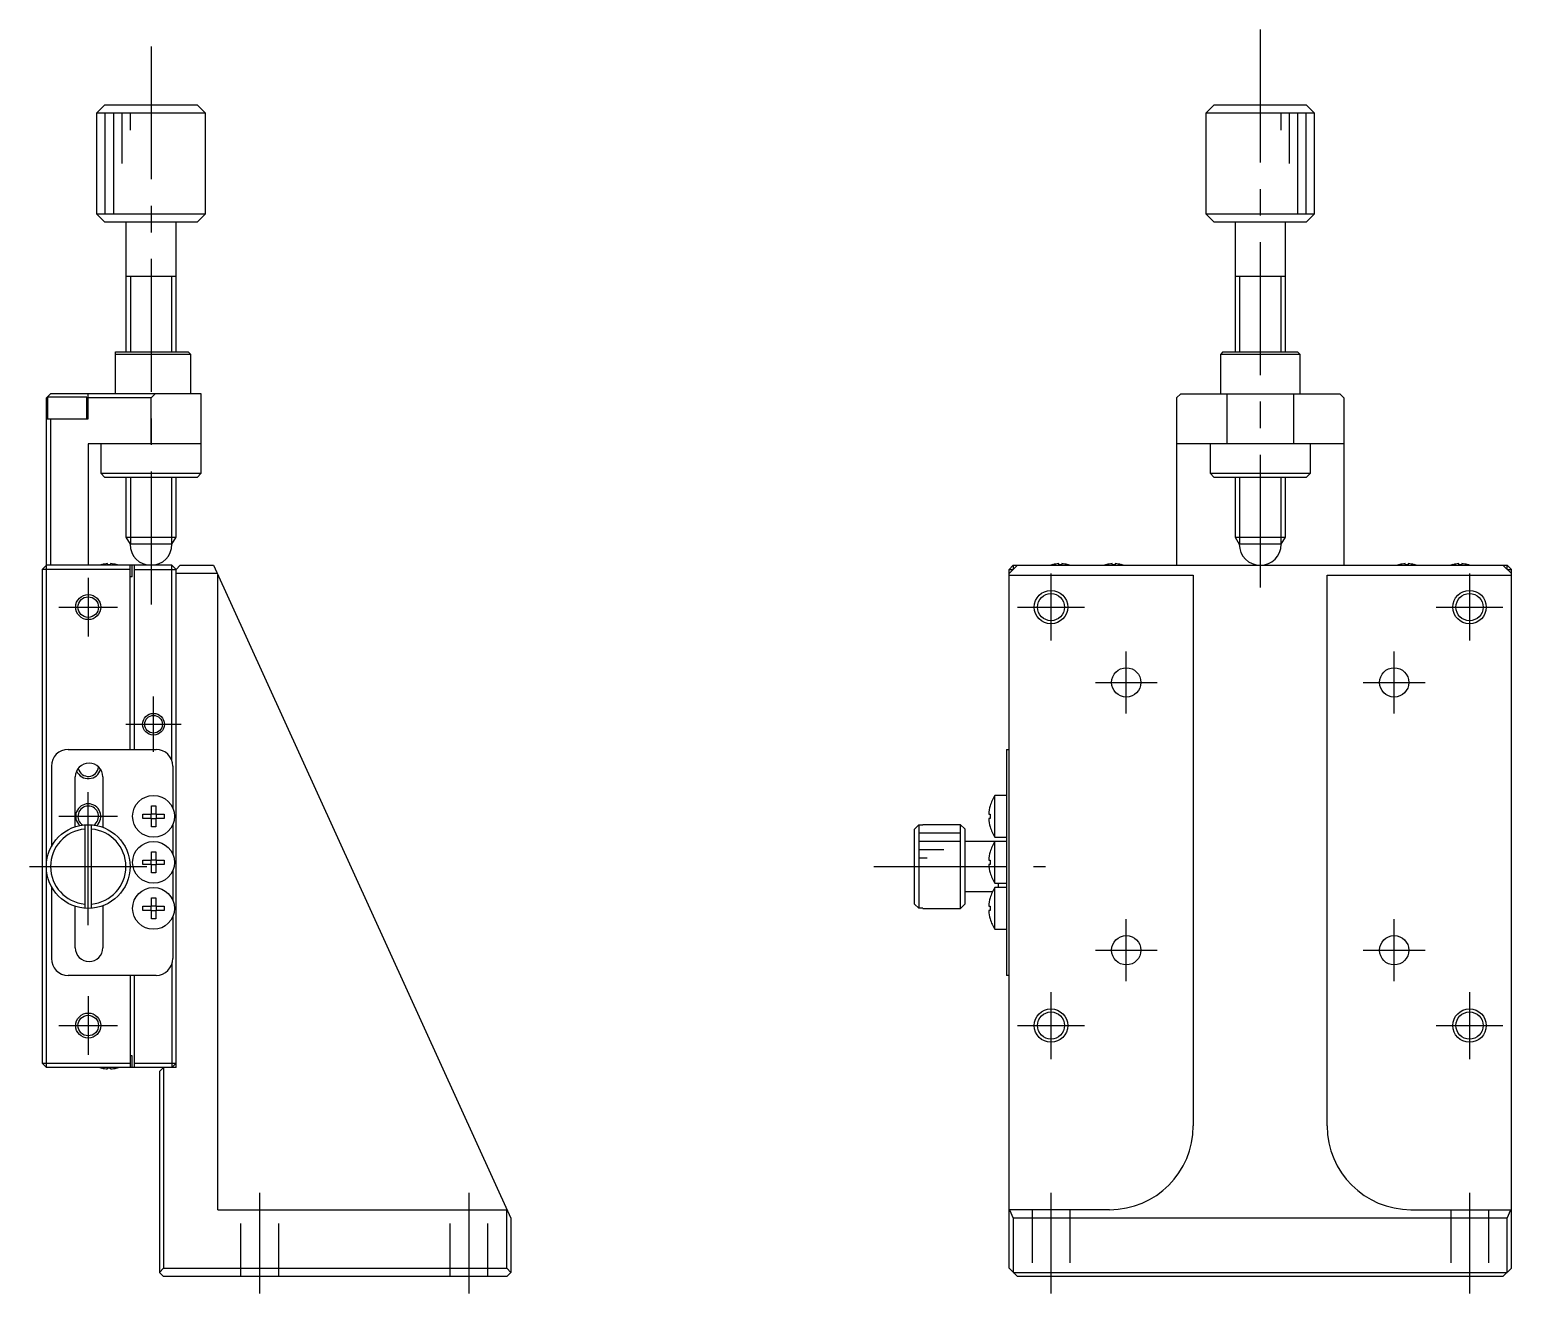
# Model space of a CAD drawing. Extents: x 0 to 390, y -8 to 351.
# Drawn here: x 213.2 to 390.2, y 119.7 to 270.7 of the extents above; entities that cross this region are included whole.
import ezdxf

# ---------------------------------------------------------------- set-up
doc = ezdxf.new("R2010")
doc.units = 0
doc.header["$LTSCALE"] = 0.5
doc.linetypes.add('CENTER', pattern=[50.8, 31.75, -6.35, 6.35, -6.35])
doc.linetypes.add('DASHED', pattern=[19.05, 12.7, -6.35])
for name, color, linetype in [('MSM_CENTER', 1, 'CENTER'), ('MSM_CONTINUOUS', 7, 'CONTINUOUS'), ('MSM_DASHED', 4, 'DASHED'), ('MSM_NARROW', 5, 'CONTINUOUS')]:
    doc.layers.add(name, color=color, linetype=linetype)

msp = doc.modelspace()

# ---------------------------------------------------------------- linework, layer by layer
at = {"layer": 'MSM_CENTER'}
for p, q in [((360.192402, 270.667013), (360.192402, 201.917013)), ((227.681856, 268.667013), (227.681856, 200.917013)), ((335.192402, 205.667013), (335.192402, 197.667013)), ((385.192402, 205.667013), (385.192402, 197.667013)), ((220.181856, 205.167013), (220.181856, 198.167013)), ((216.681856, 201.667013), (223.681856, 201.667013)), ((331.192402, 201.667013), (339.192402, 201.667013)), ((381.192402, 201.667013), (389.192402, 201.667013)), ((344.192402, 188.967013), (344.192402, 196.367013)), ((376.192402, 188.967013), (376.192402, 196.367013)), ((340.492402, 192.667013), (347.892402, 192.667013)), ((372.492402, 192.667013), (379.892402, 192.667013)), ((227.981856, 184.367013), (227.981856, 190.967013)), ((224.681856, 187.667013), (231.281856, 187.667013)), ((220.181856, 163.667013), (220.181856, 180.167013)), ((216.681856, 176.667013), (223.681856, 176.667013)), ((213.181856, 170.667013), (227.181856, 170.667013)), ((314.042402, 170.667013), (334.542402, 170.667013)), ((344.192402, 156.967013), (344.192402, 164.367013)), ((376.192402, 156.967013), (376.192402, 164.367013)), ((340.492402, 160.667013), (347.892402, 160.667013)), ((372.492402, 160.667013), (379.892402, 160.667013)), ((220.181856, 155.167013), (220.181856, 148.167013)), ((335.192402, 155.667013), (335.192402, 147.667013)), ((385.192402, 155.667013), (385.192402, 147.667013)), ((216.681856, 151.667013), (223.681856, 151.667013)), ((331.192402, 151.667013), (339.192402, 151.667013)), ((381.192402, 151.667013), (389.192402, 151.667013)), ((240.681856, 119.667013), (240.681856, 131.667013)), ((265.681856, 119.667013), (265.681856, 131.667013)), ((335.192402, 131.667013), (335.192402, 119.667013)), ((385.192402, 131.667013), (385.192402, 119.667013))]:
    msp.add_line(p, q, dxfattribs=at)
at = {"layer": 'MSM_CONTINUOUS'}
for p, q in [((222.181856, 261.667013), (221.181856, 260.667013)), ((221.181856, 260.667013), (221.181856, 248.667013)), ((234.181856, 260.667013), (221.181856, 260.667013)), ((222.181856, 261.667013), (233.181856, 261.667013)), ((234.181856, 260.667013), (233.181856, 261.667013)), ((234.181856, 248.667013), (234.181856, 260.667013)), ((354.692402, 261.667013), (353.692402, 260.667013)), ((353.692402, 260.667013), (353.692402, 248.667013)), ((366.692402, 260.667013), (353.692402, 260.667013)), ((354.692402, 261.667013), (365.692402, 261.667013)), ((366.692402, 260.667013), (365.692402, 261.667013)), ((366.692402, 248.667013), (366.692402, 260.667013)), ((221.181856, 248.667013), (234.181856, 248.667013)), ((221.181856, 248.667013), (222.181856, 247.667013)), ((233.181856, 247.667013), (234.181856, 248.667013)), ((353.692402, 248.667013), (366.692402, 248.667013)), ((353.692402, 248.667013), (354.692402, 247.667013)), ((365.692402, 247.667013), (366.692402, 248.667013)), ((233.181856, 247.667013), (222.181856, 247.667013)), ((224.681856, 247.667013), (224.681856, 232.167013)), ((230.681856, 232.167013), (230.681856, 247.667013)), ((365.692402, 247.667013), (354.692402, 247.667013)), ((357.192402, 247.667013), (357.192402, 232.167032)), ((363.192402, 232.167032), (363.192402, 247.667013)), ((230.681861, 241.167013), (224.681851, 241.167013)), ((363.192407, 241.167013), (357.192397, 241.167013)), ((223.431856, 232.167013), (232.131856, 232.167013)), ((223.431856, 227.167013), (223.431856, 232.167013)), ((232.431856, 231.867013), (232.131856, 232.167013)), ((355.742402, 232.167013), (355.442402, 231.867013)), ((355.742402, 232.167013), (364.642402, 232.167013)), ((364.942402, 231.867013), (364.642402, 232.167013)), ((232.431856, 231.867013), (223.431856, 231.867013)), ((232.431856, 227.167013), (232.431856, 231.867013)), ((364.942402, 231.867013), (355.442402, 231.867013)), ((355.442402, 231.867013), (355.442402, 227.167013)), ((364.942402, 227.167013), (364.942402, 231.867013)), ((215.681856, 227.167013), (215.181856, 226.667013)), ((215.181856, 146.667013), (215.181856, 226.667013)), ((215.331856, 226.767013), (215.331856, 224.167013)), ((220.031856, 226.767013), (215.331856, 226.767013)), ((233.681856, 227.167013), (215.681856, 227.167013)), ((220.031856, 224.167013), (220.031856, 226.767013)), ((220.181856, 224.167013), (220.181856, 227.167013)), ((227.681856, 226.667013), (220.181856, 226.667013)), ((227.681854, 221.167013), (227.681856, 226.667013)), ((228.181856, 227.167013), (227.681856, 226.667013)), ((233.681856, 217.667013), (233.681856, 227.167013)), ((350.192402, 226.667013), (350.692402, 227.167013)), ((350.192402, 226.667013), (350.192402, 206.667013)), ((350.692402, 227.167013), (369.692402, 227.167013)), ((356.192402, 227.167013), (356.192402, 221.167013)), ((364.192402, 221.167013), (364.192402, 227.167013)), ((370.192402, 226.667013), (369.692402, 227.167013)), ((370.192402, 226.667013), (370.192402, 206.667013)), ((215.181856, 224.167013), (220.181856, 224.167013)), ((215.681856, 224.167013), (215.681856, 206.667013)), ((220.181856, 221.167013), (220.181856, 206.667013)), ((233.681856, 221.167013), (220.181856, 221.167013)), ((221.681856, 221.167013), (221.681856, 217.667013)), ((370.192402, 221.167013), (350.1924, 221.167013)), ((354.192402, 221.167013), (354.192402, 217.667013)), ((366.192402, 217.667013), (366.192402, 221.167013)), ((221.681856, 217.667013), (222.181856, 217.167013)), ((221.681856, 217.667013), (233.681856, 217.667013)), ((233.181856, 217.167013), (222.181856, 217.167013)), ((224.681856, 217.167013), (224.681856, 210.033038)), ((230.681856, 210.033038), (230.681856, 217.167013)), ((233.181856, 217.167013), (233.681856, 217.667013)), ((354.192402, 217.667013), (366.192402, 217.667013)), ((354.192402, 217.667013), (354.692402, 217.167013)), ((365.692402, 217.167013), (354.692402, 217.167013)), ((357.192402, 217.166993), (357.192402, 210.033038)), ((363.192402, 210.033038), (363.192402, 217.166993)), ((365.692402, 217.167013), (366.192402, 217.667013)), ((224.681856, 210.033038), (230.681856, 210.033038)), ((224.681856, 210.033038), (225.181856, 209.167013)), ((230.181856, 209.167013), (225.181856, 209.167013)), ((230.181856, 209.167013), (230.681856, 210.033038)), ((357.192402, 210.033038), (363.192402, 210.033038)), ((357.192402, 210.033038), (357.692402, 209.167013)), ((362.692402, 209.167013), (357.692402, 209.167013)), ((362.692402, 209.167013), (363.192402, 210.033038)), ((214.681856, 206.167013), (215.181856, 206.667013)), ((214.681856, 206.167013), (214.681856, 147.167013)), ((225.181856, 206.167013), (214.681856, 206.167013)), ((230.181856, 206.667013), (215.181856, 206.667013)), ((221.795494, 206.736534), (221.79324, 206.741157)), ((222.501856, 206.736534), (222.501856, 206.856872)), ((222.861856, 206.736534), (222.501856, 206.736534)), ((222.861856, 206.856872), (222.861856, 206.736534)), ((223.570472, 206.741157), (223.568217, 206.736534)), ((225.181856, 184.667013), (225.181856, 206.667013)), ((225.431856, 205.267013), (225.431856, 206.667013)), ((225.681856, 206.667013), (225.681856, 184.667013)), ((225.681856, 206.167013), (230.681856, 206.167013)), ((230.181856, 206.667013), (230.681856, 206.167013)), ((230.181856, 183.291513), (230.181856, 206.667013)), ((230.681856, 206.167013), (231.181856, 206.667013)), ((230.681856, 146.667013), (230.681856, 206.167013)), ((235.590934, 205.667013), (230.681856, 205.667013)), ((231.181856, 206.667013), (235.135208, 206.667013)), ((235.135208, 206.667013), (270.681856, 128.667013)), ((235.681856, 129.667013), (235.681856, 205.467503)), ((331.192402, 206.667013), (330.192402, 205.667013)), ((330.692402, 206.667013), (330.192402, 206.167013)), ((330.192402, 206.167013), (330.692402, 206.167013)), ((330.192402, 122.667013), (330.192402, 206.167013)), ((330.192402, 205.467503), (352.192402, 205.467503)), ((330.692402, 206.667013), (330.692402, 206.167013)), ((330.692402, 206.667013), (389.692402, 206.667013)), ((335.40604, 206.736534), (335.403786, 206.741157)), ((336.112402, 206.736534), (336.112402, 206.856872)), ((336.472402, 206.736534), (336.112402, 206.736534)), ((336.472402, 206.856872), (336.472402, 206.736534)), ((337.181018, 206.741157), (337.178763, 206.736534)), ((341.80604, 206.736534), (341.803786, 206.741157)), ((342.512402, 206.736534), (342.512402, 206.856872)), ((342.872402, 206.736534), (342.512402, 206.736534)), ((342.872402, 206.856872), (342.872402, 206.736534)), ((343.581018, 206.741157), (343.578763, 206.736534)), ((352.192402, 205.467503), (352.192402, 139.667013)), ((368.192402, 205.467503), (390.192402, 205.467503)), ((368.192402, 139.667013), (368.192402, 205.467503)), ((376.80604, 206.736534), (376.803786, 206.741157)), ((377.512402, 206.736534), (377.512402, 206.856872)), ((377.872402, 206.736534), (377.512402, 206.736534)), ((377.872402, 206.856872), (377.872402, 206.736534)), ((378.581018, 206.741157), (378.578763, 206.736534)), ((383.20604, 206.736534), (383.203786, 206.741157)), ((383.912402, 206.736534), (383.912402, 206.856872)), ((384.272402, 206.736534), (383.912402, 206.736534)), ((384.272402, 206.856872), (384.272402, 206.736534)), ((384.981018, 206.741157), (384.978763, 206.736534)), ((390.192402, 205.667013), (389.192402, 206.667013)), ((389.692402, 206.167013), (389.692402, 206.667013)), ((390.192402, 206.167013), (389.692402, 206.667013)), ((389.692402, 206.167013), (390.192402, 206.167013)), ((390.192402, 122.667013), (390.192402, 206.167013)), ((225.431856, 205.267013), (225.181856, 205.267013)), ((217.781856, 184.667013), (228.281856, 184.667013)), ((329.8924, 184.667013), (329.8924, 157.667013)), ((329.892402, 184.667013), (330.192402, 184.667013)), ((215.781856, 182.667013), (215.781856, 173.041881)), ((230.281856, 182.667013), (230.281856, 177.646809)), ((218.631856, 175.420696), (218.631856, 181.367013)), ((221.931856, 181.367013), (221.931856, 175.350761)), ((329.892402, 179.167013), (328.500744, 179.167013)), ((328.500744, 174.167013), (328.500744, 179.167013)), ((227.721856, 177.925602), (228.241856, 177.925602)), ((227.721856, 176.927013), (227.721856, 177.925602)), ((228.241856, 177.925602), (228.241856, 176.927013)), ((327.922966, 177.928946), (327.929821, 177.925602)), ((219.781856, 175.650987), (219.781856, 165.683038)), ((220.581856, 165.683038), (220.581856, 175.650987)), ((226.723266, 176.927013), (227.721856, 176.927013)), ((226.723266, 176.407013), (226.723266, 176.927013)), ((227.721856, 176.407013), (226.723266, 176.407013)), ((227.680481, 176.407013), (227.680481, 176.927013)), ((227.721856, 176.968388), (228.241856, 176.968388)), ((227.721856, 175.408423), (227.721856, 176.407013)), ((228.241856, 176.365638), (227.721856, 176.365638)), ((228.241856, 175.408423), (227.721856, 175.408423)), ((228.241856, 176.927013), (229.240445, 176.927013)), ((228.241856, 176.407013), (228.241856, 175.408423)), ((229.240445, 176.407013), (228.241856, 176.407013)), ((228.283231, 176.927013), (228.283231, 176.407013)), ((229.240445, 176.927013), (229.240445, 176.407013)), ((230.281856, 175.687217), (230.281856, 172.146809)), ((318.892402, 175.1492), (319.392402, 175.650987)), ((319.392402, 175.650987), (319.392402, 165.683038)), ((319.392402, 175.650987), (319.892402, 175.650987)), ((324.392402, 175.667013), (319.892402, 175.667013)), ((319.892402, 175.650987), (319.892402, 175.667013)), ((324.392402, 165.667013), (324.392402, 175.667013)), ((324.892402, 175.167013), (324.392402, 175.667013)), ((327.757449, 176.927013), (327.929821, 176.927013)), ((327.929821, 176.407013), (327.757449, 176.407013)), ((327.929821, 175.408423), (327.922966, 175.40508)), ((327.929821, 176.927013), (327.929821, 176.407013)), ((318.892402, 166.184826), (318.892402, 175.1492)), ((324.892402, 175.167013), (324.892402, 166.167013)), ((329.892402, 173.667013), (324.892402, 173.667013)), ((328.500744, 174.167013), (329.892402, 174.167013)), ((328.500744, 168.667013), (328.500744, 173.667013)), ((227.721856, 172.425602), (228.241856, 172.425602)), ((227.721856, 171.427013), (227.721856, 172.425602)), ((228.241856, 172.425602), (228.241856, 171.427013)), ((327.922966, 172.428946), (327.929821, 172.425602)), ((226.723266, 171.427013), (227.721856, 171.427013)), ((226.723266, 170.907013), (226.723266, 171.427013)), ((227.721856, 170.907013), (226.723266, 170.907013)), ((227.680481, 170.907013), (227.680481, 171.427013)), ((227.721856, 171.468388), (228.241856, 171.468388)), ((227.721856, 169.908423), (227.721856, 170.907013)), ((228.241856, 170.865638), (227.721856, 170.865638)), ((228.241856, 171.427013), (229.240445, 171.427013)), ((228.241856, 170.907013), (228.241856, 169.908423)), ((229.240445, 170.907013), (228.241856, 170.907013)), ((228.283231, 171.427013), (228.283231, 170.907013)), ((229.240445, 171.427013), (229.240445, 170.907013)), ((230.281856, 170.187217), (230.281856, 166.646809)), ((327.757449, 171.427013), (327.929821, 171.427013)), ((327.929821, 170.907013), (327.757449, 170.907013)), ((327.929821, 171.427013), (327.929821, 170.907013)), ((215.781856, 168.292144), (215.781856, 159.667013)), ((228.241856, 169.908423), (227.721856, 169.908423)), ((327.929821, 169.908423), (327.922966, 169.90508)), ((328.500744, 168.667013), (329.892402, 168.667013)), ((329.892402, 168.167013), (328.500744, 168.167013)), ((328.500744, 163.167013), (328.500744, 168.167013)), ((328.892402, 168.667013), (328.892402, 168.167013)), ((227.721856, 166.925602), (228.241856, 166.925602)), ((227.721856, 165.927013), (227.721856, 166.925602)), ((228.241856, 166.925602), (228.241856, 165.927013)), ((324.892402, 167.667013), (328.211273, 167.667013)), ((327.922966, 166.928946), (327.929821, 166.925602)), ((218.631856, 160.967013), (218.631856, 165.91333)), ((221.931856, 165.983264), (221.931856, 160.967013)), ((226.723266, 165.927013), (227.721856, 165.927013)), ((226.723266, 165.407013), (226.723266, 165.927013)), ((227.721856, 165.407013), (226.723266, 165.407013)), ((227.680481, 165.407013), (227.680481, 165.927013)), ((227.721856, 165.968388), (228.241856, 165.968388)), ((227.721856, 164.408423), (227.721856, 165.407013)), ((228.241856, 165.365638), (227.721856, 165.365638)), ((228.241856, 165.927013), (229.240445, 165.927013)), ((228.241856, 165.407013), (228.241856, 164.408423)), ((229.240445, 165.407013), (228.241856, 165.407013)), ((228.283231, 165.927013), (228.283231, 165.407013)), ((229.240445, 165.927013), (229.240445, 165.407013)), ((230.281856, 164.687217), (230.281856, 159.667013)), ((319.392402, 165.683038), (318.892402, 166.184826)), ((319.892402, 165.683038), (319.392402, 165.683038)), ((319.892402, 165.667013), (319.892402, 165.683038)), ((319.892402, 165.667013), (324.392402, 165.667013)), ((324.392402, 165.667013), (324.892402, 166.167013)), ((327.757449, 165.927013), (327.929821, 165.927013)), ((327.929821, 165.407013), (327.757449, 165.407013)), ((327.929821, 165.927013), (327.929821, 165.407013)), ((228.241856, 164.408423), (227.721856, 164.408423)), ((327.929821, 164.408423), (327.922966, 164.40508)), ((328.500744, 163.167013), (329.892402, 163.167013)), ((228.281856, 157.667013), (217.781856, 157.667013)), ((225.181856, 157.667013), (225.181856, 146.667013)), ((225.681856, 157.667013), (225.681856, 146.667013)), ((230.181856, 159.042513), (230.181856, 146.667013)), ((330.192402, 157.667013), (329.892402, 157.667013)), ((215.181856, 146.667013), (214.681856, 147.167013)), ((214.681856, 147.167013), (225.181856, 147.167013)), ((225.431856, 148.067013), (225.181856, 148.067013)), ((225.431856, 146.667013), (225.431856, 148.067013)), ((225.681856, 147.167013), (230.681856, 147.167013)), ((230.181856, 146.667013), (230.681856, 147.167013)), ((230.681856, 146.667013), (215.181856, 146.667013)), ((221.79324, 146.592869), (221.795494, 146.597491)), ((222.501856, 146.597491), (222.861856, 146.597491)), ((222.501856, 146.477154), (222.501856, 146.597491)), ((222.861856, 146.477154), (222.861856, 146.597491)), ((223.568217, 146.597491), (223.570472, 146.592869)), ((228.681856, 146.167013), (229.181856, 146.667013)), ((228.681856, 146.167013), (228.681856, 122.167013)), ((229.181856, 146.667013), (229.181856, 122.667013)), ((235.681856, 129.667013), (270.226129, 129.667013)), ((270.181856, 122.667013), (270.181856, 129.667013)), ((342.192402, 129.667013), (330.192402, 129.667013)), ((330.236676, 129.667013), (330.692402, 128.667013)), ((378.192402, 129.667013), (390.192402, 129.667013)), ((389.692402, 128.667013), (390.148128, 129.667013)), ((270.681856, 128.667013), (270.681856, 122.167013)), ((330.692402, 128.667013), (330.692402, 122.167013)), ((389.692402, 128.667013), (330.692402, 128.667013)), ((389.692402, 122.167013), (389.692402, 128.667013)), ((229.181856, 122.667013), (228.681856, 122.167013)), ((229.181856, 121.667013), (228.681856, 122.167013)), ((229.181856, 122.667013), (270.181856, 122.667013)), ((270.681856, 122.167013), (270.181856, 122.667013)), ((270.181856, 121.667013), (270.681856, 122.167013)), ((331.192402, 121.667013), (330.192402, 122.667013)), ((330.692402, 122.167013), (389.692402, 122.167013)), ((390.192402, 122.667013), (389.192402, 121.667013)), ((270.181856, 121.667013), (229.181856, 121.667013)), ((389.192402, 121.667013), (331.192402, 121.667013))]:
    msp.add_line(p, q, dxfattribs=at)
for centre, radius in [((220.181856, 201.667013), 1.2295), ((335.192402, 201.667013), 1.621), ((385.192402, 201.667013), 1.621), ((344.192402, 192.667013), 1.75), ((376.192402, 192.667013), 1.75), ((227.981856, 187.667013), 1.0565), ((227.981856, 176.667013), 2.5), ((220.181856, 170.667013), 5), ((227.981856, 171.167013), 2.5), ((227.981856, 165.667013), 2.5), ((344.192402, 160.667013), 1.75), ((376.192402, 160.667013), 1.75), ((220.181856, 151.667013), 1.2295), ((335.192402, 151.667013), 1.621), ((385.192402, 151.667013), 1.621)]:
    msp.add_circle(centre, radius, dxfattribs=at)
for centre, radius, start, end in [((227.681856, 209.167013), 2.5, 180, 0), ((360.192402, 209.167013), 2.5, 180, 0), ((222.681856, 203.667013), 3.2, 106.122533, 110.364135), ((222.681856, 203.667013), 3.194933, 93.229709, 106.106712), ((222.681856, 203.667013), 3.194933, 73.893288, 86.770291), ((222.681856, 203.667013), 3.2, 69.635865, 73.877467), ((336.292402, 203.667013), 3.2, 106.122533, 110.364135), ((336.292402, 203.667013), 3.194933, 93.229709, 106.106712), ((336.292402, 203.667013), 3.194933, 73.893288, 86.770291), ((336.292402, 203.667013), 3.2, 69.635865, 73.877467), ((342.692402, 203.667013), 3.2, 106.122533, 110.364135), ((342.692402, 203.667013), 3.194933, 93.229709, 106.106712), ((342.692402, 203.667013), 3.194933, 73.893288, 86.770291), ((342.692402, 203.667013), 3.2, 69.635865, 73.877467), ((377.692402, 203.667013), 3.2, 106.122533, 110.364135), ((377.692402, 203.667013), 3.194933, 93.229709, 106.106712), ((377.692402, 203.667013), 3.194933, 73.893288, 86.770291), ((377.692402, 203.667013), 3.2, 69.635865, 73.877467), ((384.092402, 203.667013), 3.2, 106.122533, 110.364135), ((384.092402, 203.667013), 3.194933, 93.229709, 106.106712), ((384.092402, 203.667013), 3.194933, 73.893288, 86.770291), ((384.092402, 203.667013), 3.2, 69.635865, 73.877467), ((217.781856, 182.667013), 2, 90, 180), ((228.281856, 182.667013), 2, 0, 90), ((220.281856, 181.367013), 1.65, 0, 180), ((220.181856, 182.667013), 1.2295, 193.17475759, 355.62265312), ((332.242402, 176.667013), 4.5, 146.251011, 163.714157), ((220.181856, 176.667013), 1.2295, 302.003161, 237.996839), ((332.242402, 176.667013), 4.492483, 163.73057, 176.682184), ((332.242402, 176.667013), 4.492483, 183.317816, 196.26943), ((332.242402, 176.667013), 4.5, 196.285843, 213.748989), ((220.181856, 170.667013), 4.5, 95.099689, 264.900311), ((220.181856, 170.667013), 4.5, 275.099689, 84.900311), ((332.242402, 171.167013), 4.5, 146.251011, 163.714157), ((332.242402, 171.167013), 4.492483, 163.73057, 176.682184), ((332.242402, 171.167013), 4.492483, 183.317816, 196.26943), ((332.242402, 171.167013), 4.5, 196.285843, 213.748989), ((332.242402, 165.667013), 4.5, 146.251011, 163.714157), ((332.242402, 165.667013), 4.492483, 163.73057, 176.682184), ((332.242402, 165.667013), 4.492483, 183.317816, 196.26943), ((332.242402, 165.667013), 4.5, 196.285843, 213.748989), ((217.781856, 159.667013), 2, 180, 270), ((220.281856, 160.967013), 1.65, 180, 0), ((228.281856, 159.667013), 2, 270, 0), ((222.681856, 149.667013), 3.2, 249.635865, 253.877467), ((222.681856, 149.667013), 3.194933, 253.893288, 266.770291), ((222.681856, 149.667013), 3.194933, 273.229709, 286.106712), ((222.681856, 149.667013), 3.2, 286.122533, 290.364135), ((342.192402, 139.667013), 10, 270, 0), ((378.192402, 139.667013), 10, 180, 270)]:
    msp.add_arc(centre, radius, start, end, dxfattribs=at)
at = {"layer": 'MSM_DASHED'}
for p, q in [((238.431856, 121.667013), (238.431856, 129.667013)), ((242.931856, 121.667013), (242.931856, 129.667013)), ((263.431856, 121.667013), (263.431856, 129.667013)), ((267.931856, 121.667013), (267.931856, 129.667013)), ((332.942402, 129.667013), (332.942402, 121.667013)), ((337.442402, 129.667013), (337.442402, 121.667013)), ((382.942402, 129.667013), (382.942402, 121.667013)), ((387.442402, 129.667013), (387.442402, 121.667013))]:
    msp.add_line(p, q, dxfattribs=at)
at = {"layer": 'MSM_NARROW'}
for p, q in [((222.181856, 260.667013), (222.181856, 248.667013)), ((223.181856, 260.667013), (223.181856, 248.667013)), ((224.181856, 260.667013), (224.181856, 254.667013)), ((225.181856, 260.667013), (225.181856, 258.667013)), ((362.692402, 258.667013), (362.692402, 260.667013)), ((363.692402, 254.667013), (363.692402, 260.667013)), ((364.692402, 248.667013), (364.692402, 260.667013)), ((365.692402, 248.667013), (365.692402, 260.667013)), ((225.223356, 241.167013), (225.223356, 232.167013)), ((230.140356, 241.167013), (230.140356, 232.167013)), ((357.733902, 241.167013), (357.733902, 232.167013)), ((362.650902, 241.167013), (362.650902, 232.167013)), ((225.223356, 217.167013), (225.223356, 209.167013)), ((230.140356, 217.167013), (230.140356, 209.167013)), ((357.733902, 217.167013), (357.733902, 209.167013)), ((362.650902, 217.167013), (362.650902, 209.167013)), ((324.392402, 174.667013), (319.392402, 174.667013)), ((324.392402, 173.667013), (319.392402, 173.667013)), ((322.392402, 172.667013), (319.392402, 172.667013)), ((320.392402, 171.667013), (319.392402, 171.667013))]:
    msp.add_line(p, q, dxfattribs=at)
for centre, radius in [((335.192402, 201.667013), 2), ((385.192402, 201.667013), 2), ((220.181856, 201.667013), 1.5), ((227.981856, 187.667013), 1.3), ((220.181856, 151.667013), 1.5), ((335.192402, 151.667013), 2), ((385.192402, 151.667013), 2)]:
    msp.add_circle(centre, radius, dxfattribs=at)
for centre, start, end in [((220.181856, 182.667013), 202.6880876, 346.10932311), ((220.181856, 176.667013), 312.59881289, 227.40118711)]:
    msp.add_arc(centre, 1.5, start, end, dxfattribs=at)

doc.saveas('drawing.dxf')
